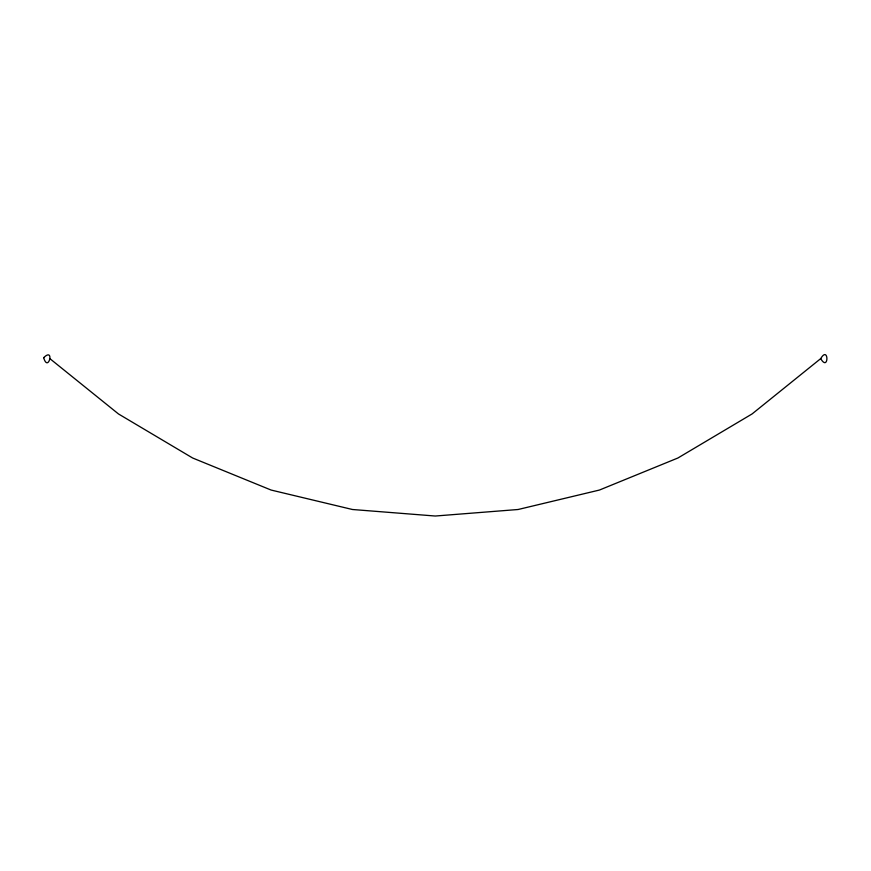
<?xml version="1.0" encoding="UTF-8"?>
<svg xmlns="http://www.w3.org/2000/svg" width="871" height="871" viewBox="0 0 871 871"><rect width="100%" height="100%" fill="white"/><g stroke="black" fill="none" stroke-linecap="round" stroke-linejoin="round"><path stroke-width="1.31" d="M820.7 358.623C828.952 344.687 828.952 372.57 820.7 358.623L752.098 413.932L677.91 458.004L599.444 490.046L518.093 509.502L435.271 516.024L352.461 509.502L271.099 490.046L192.643 458.004L118.456 413.932L49.854 358.623M43.67 357.676C48.221 373.43 55.058 346.516 43.67 357.676"/></g></svg>
